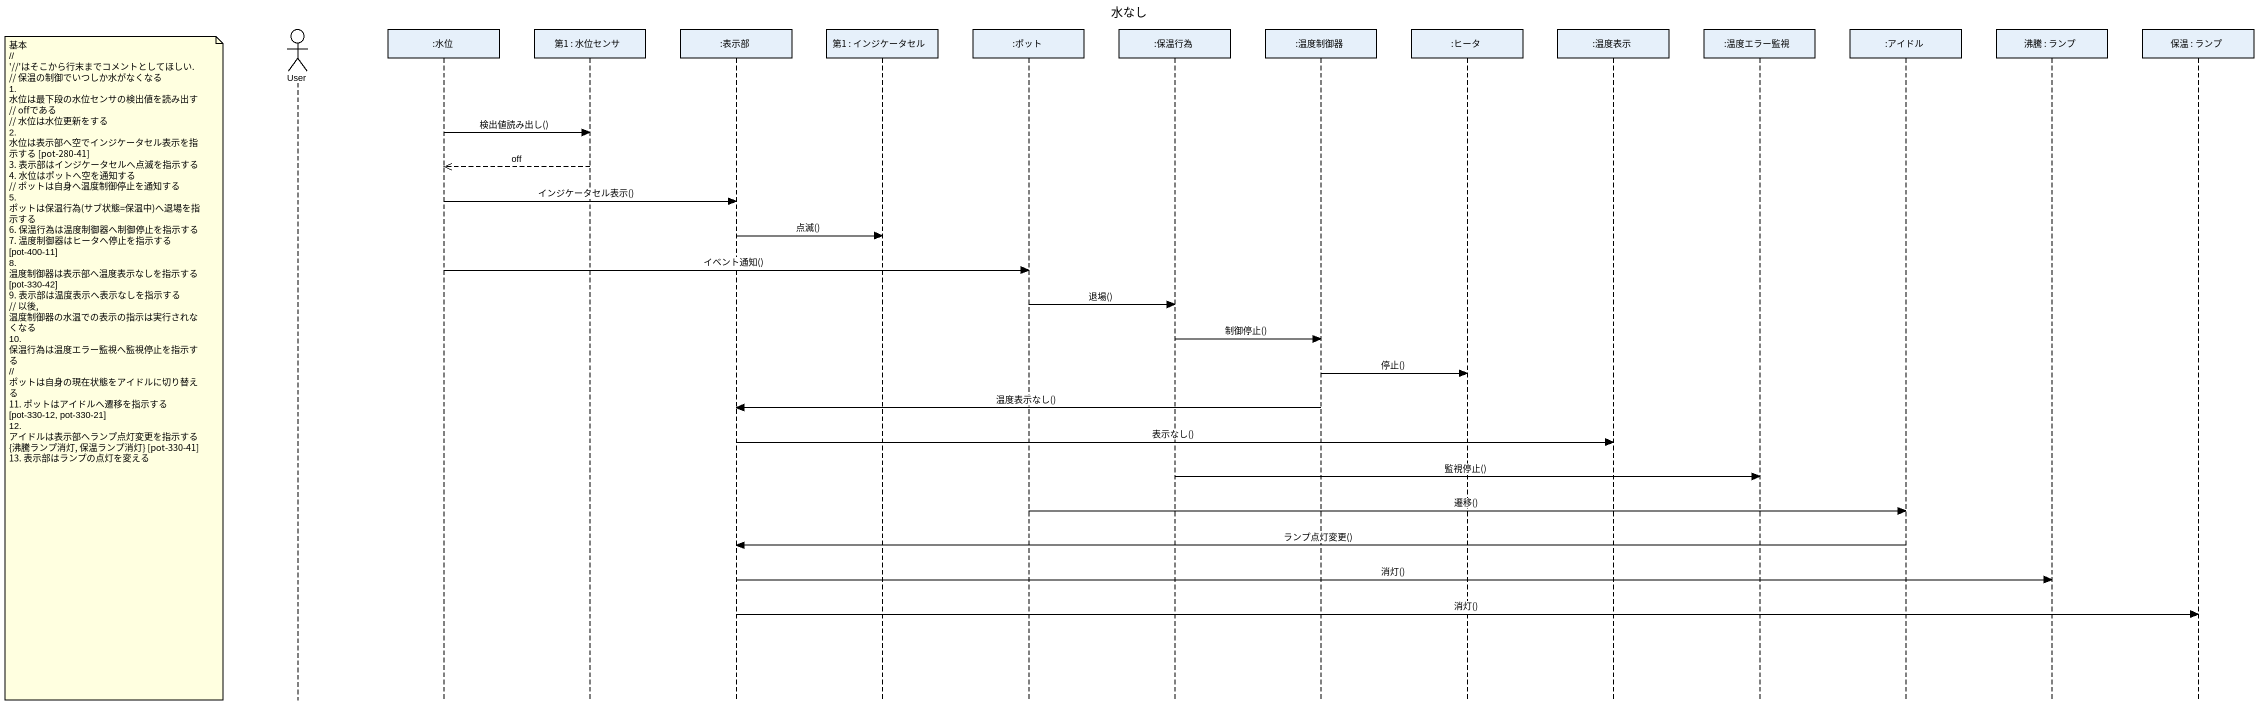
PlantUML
@startuml
title 水なし
hide footbox
actor User
participant ":水位" as 水位
participant "第1 : 水位センサ" as 第1
participant ":表示部" as 表示部
participant "第1 : インジケータセル" as 第1_2
participant ":ポット" as ポット
participant ":保温行為" as 保温行為
participant ":温度制御器" as 温度制御器
participant ":ヒータ" as ヒータ
participant ":温度表示" as 温度表示
participant ":温度エラー監視" as 温度エラー監視
participant ":アイドル" as アイドル
participant "沸騰 : ランプ" as 沸騰
participant "保温 : ランプ" as 保温

水位 -> 第1 : 検出値読み出し()
第1 -->> 水位 : off
水位 -> 表示部 : インジケータセル表示()
表示部 -> 第1_2 : 点滅()
水位 -> ポット : イベント通知()
ポット -> 保温行為 : 退場()
保温行為 -> 温度制御器 : 制御停止()
note left of User
  基本
  ~// '~//'はそこから行末までコメントとしてほしい.
  // 保温の制御でいつしか水がなくなる
  1. 水位は最下段の水位センサの検出値を読み出す // offである
  // 水位は水位更新をする
  2. 水位は表示部へ空でインジケータセル表示を指示する [pot-280-41]
  3. 表示部はインジケータセルへ点滅を指示する
  4. 水位はポットへ空を通知する
  // ポットは自身へ温度制御停止を通知する
  5. ポットは保温行為(サブ状態=保温中)へ退場を指示する
  6. 保温行為は温度制御器へ制御停止を指示する
  7. 温度制御器はヒータへ停止を指示する [pot-400-11]
  8. 温度制御器は表示部へ温度表示なしを指示する [pot-330-42]
  9. 表示部は温度表示へ表示なしを指示する
  // 以後, 温度制御器の水温での表示の指示は実行されなくなる
  10. 保温行為は温度エラー監視へ監視停止を指示する
  // ポットは自身の現在状態をアイドルに切り替える
  11. ポットはアイドルへ遷移を指示する [pot-330-12, pot-330-21]
  12. アイドルは表示部へランプ点灯変更を指示する {沸騰ランプ消灯, 保温ランプ消灯} [pot-330-41]
  13. 表示部はランプの点灯を変える
end note
温度制御器 -> ヒータ : 停止()
温度制御器 -> 表示部 : 温度表示なし()
表示部 -> 温度表示 : 表示なし()
保温行為 -> 温度エラー監視 : 監視停止()
ポット -> アイドル : 遷移()
アイドル -> 表示部 : ランプ点灯変更()
表示部 -> 沸騰 : 消灯()
表示部 -> 保温 : 消灯()
@enduml
